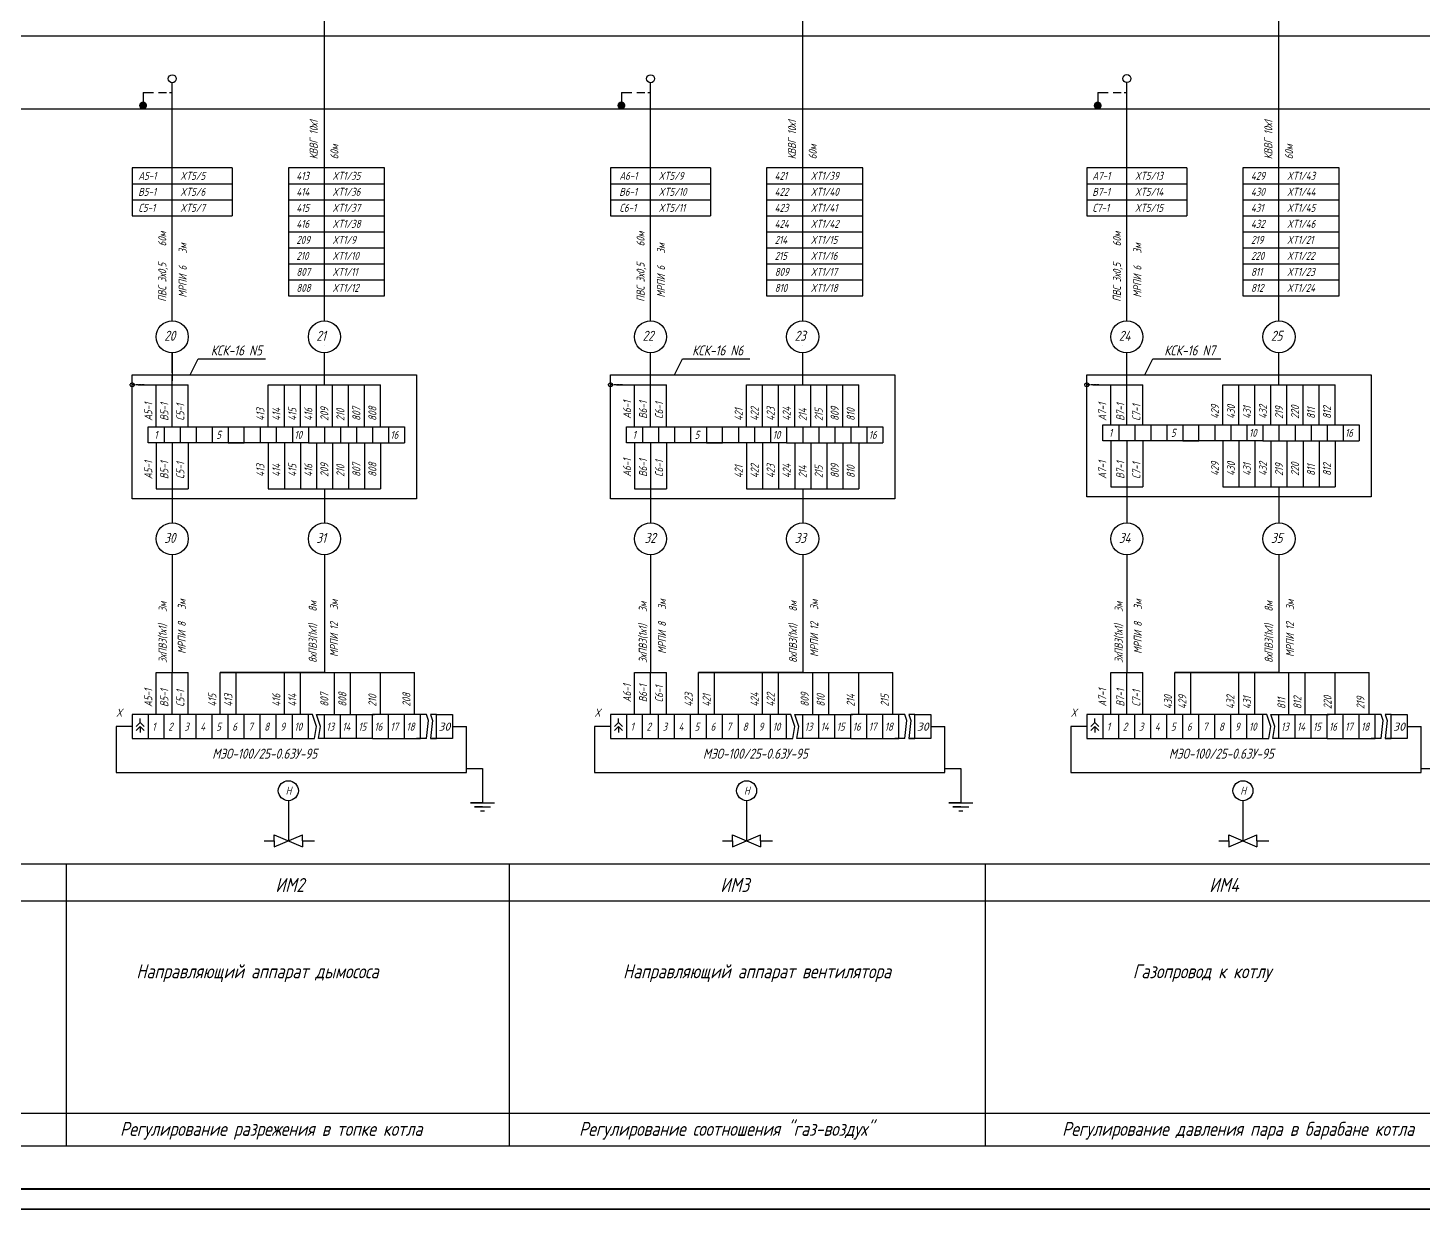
# Model space of a CAD drawing. Header units: millimetres. Extents: x 1944 to 2787, y -2 to 592.
# Drawn here: x 2119.9 to 2468.5, y -1.5 to 293.7 of the extents above; entities that cross this region are included whole.
import ezdxf
from ezdxf.enums import TextEntityAlignment as Align

# ---------------------------------------------------------------- set-up
doc = ezdxf.new("R2010")
doc.units = ezdxf.units.MM
doc.linetypes.add('HIDDEN', pattern=[0.375, 0.25, -0.125])
doc.layers.add('MAIN', color=7, linetype='Continuous', lineweight=50)
doc.layers.add('Основной', color=7, linetype='Continuous', lineweight=50)
doc.styles.get("Standard").update_dxf_attribs({"font": '', "oblique": 15})
doc.styles.get('Standard').set_extended_font_data('GOST type A')

msp = doc.modelspace()

# ---------------------------------------------------------------- hatches: boundary and pattern name
at = {"layer": 'MAIN', "linetype": 'Continuous', "lineweight": -3}
for points in [[(2147.72, 274.27, -1), (2149.72, 274.27, -1)], [(2267.22, 274.29, -1), (2269.22, 274.29, -1)], [(2386.22, 274.26, -1), (2388.22, 274.26, -1)]]:
    msp.add_hatch(color=7, dxfattribs=at).paths.add_polyline_path(points)

# ---------------------------------------------------------------- linework, layer by layer
at = {"color": 7, "linetype": 'Continuous'}
for p, q in [((2194.01, 220.48), (2194.01, 301.22)), ((2313.51, 220.48), (2313.51, 301.2)), ((2432.51, 220.48), (2432.51, 301.19)), ((2578.26, 291.58), (1984.53, 291.58)), ((2156.01, 220.48), (2156.01, 279.97)), ((2275.51, 220.48), (2275.51, 279.97)), ((2394.51, 220.48), (2394.51, 280)), ((2155.99, 275.69), (2155.99, 277.19)), ((2578.26, 273.33), (1984.53, 273.33)), ((2146.01, 258.7), (2146.01, 246.7)), ((2156.01, 258.7), (2146.01, 258.7)), ((2146.01, 258.7), (2146.01, 254.7)), ((2156.01, 259.2), (2156.01, 259.2)), ((2171.01, 258.7), (2156.01, 258.7)), ((2171.01, 258.7), (2171.01, 246.7)), ((2185.01, 258.7), (2185.01, 254.7)), ((2185.01, 258.7), (2185.01, 226.7)), ((2194.01, 258.7), (2185.01, 258.7)), ((2194.01, 259.2), (2194.01, 259.2)), ((2209.01, 258.7), (2194.01, 258.7)), ((2209.01, 226.7), (2209.01, 258.7)), ((2265.51, 258.7), (2265.51, 254.7)), ((2275.51, 258.7), (2265.51, 258.7)), ((2265.51, 258.7), (2265.51, 246.7)), ((2275.51, 259.2), (2275.51, 259.2)), ((2290.51, 258.7), (2275.51, 258.7)), ((2290.51, 258.7), (2290.51, 246.7)), ((2313.51, 258.7), (2304.51, 258.7)), ((2304.51, 258.7), (2304.51, 226.7)), ((2304.51, 258.7), (2304.51, 254.7)), ((2313.51, 259.2), (2313.51, 259.2)), ((2328.51, 258.7), (2313.51, 258.7)), ((2328.51, 226.7), (2328.51, 258.7)), ((2384.51, 258.7), (2384.51, 246.7)), ((2394.51, 258.7), (2384.51, 258.7)), ((2384.51, 258.7), (2384.51, 254.7)), ((2394.51, 259.2), (2394.51, 259.2)), ((2409.51, 258.7), (2394.51, 258.7)), ((2409.51, 258.7), (2409.51, 246.7)), ((2423.51, 258.7), (2423.51, 254.7)), ((2423.51, 258.7), (2423.51, 226.7)), ((2432.51, 258.7), (2423.51, 258.7)), ((2432.51, 259.2), (2432.51, 259.2)), ((2447.51, 258.7), (2432.51, 258.7)), ((2447.51, 226.7), (2447.51, 258.7)), ((2146.01, 254.7), (2171.01, 254.7)), ((2185.01, 254.7), (2209.01, 254.7)), ((2265.51, 254.7), (2290.51, 254.7)), ((2304.51, 254.7), (2328.51, 254.7)), ((2384.51, 254.7), (2409.51, 254.7)), ((2423.51, 254.7), (2447.51, 254.7)), ((2146.01, 250.7), (2171.01, 250.7)), ((2185.01, 250.7), (2209.01, 250.7)), ((2265.51, 250.7), (2290.51, 250.7)), ((2304.51, 250.7), (2328.51, 250.7)), ((2384.51, 250.7), (2409.51, 250.7)), ((2423.51, 250.7), (2447.51, 250.7)), ((2146.01, 246.7), (2171.01, 246.7)), ((2185.01, 246.7), (2209.01, 246.7)), ((2265.51, 246.7), (2290.51, 246.7)), ((2304.51, 246.7), (2328.51, 246.7)), ((2384.51, 246.7), (2409.51, 246.7)), ((2423.51, 246.7), (2447.51, 246.7)), ((2185.01, 242.7), (2209.01, 242.7)), ((2304.51, 242.7), (2328.51, 242.7)), ((2423.51, 242.7), (2447.51, 242.7)), ((2185.01, 238.7), (2209.01, 238.7)), ((2304.51, 238.7), (2328.51, 238.7)), ((2423.51, 238.7), (2447.51, 238.7)), ((2185.01, 234.7), (2209.01, 234.7)), ((2304.51, 234.7), (2328.51, 234.7)), ((2423.51, 234.7), (2447.51, 234.7)), ((2185.01, 230.7), (2209.01, 230.7)), ((2304.51, 230.7), (2328.51, 230.7)), ((2423.51, 230.7), (2447.51, 230.7)), ((2185.01, 226.7), (2209.01, 226.7)), ((2304.51, 226.7), (2328.51, 226.7)), ((2423.51, 226.7), (2447.51, 226.7)), ((2194.01, 214.33), (2194.01, 214.33)), ((2194.01, 214.33), (2194.01, 214.33)), ((2275.51, 214.33), (2275.51, 214.33)), ((2313.51, 214.33), (2313.51, 214.33)), ((2313.51, 214.33), (2313.51, 214.33)), ((2156.01, 211.98), (2156.01, 212.48)), ((2156.01, 207.48), (2156.01, 212.48)), ((2156.01, 212.48), (2156.01, 205.48)), ((2160.51, 206.98), (2162.51, 210.98)), ((2162.51, 210.98), (2179.33, 210.98)), ((2194.01, 205.48), (2194.01, 212.48)), ((2275.51, 207.48), (2275.51, 212.48)), ((2275.51, 204.48), (2275.51, 210.48)), ((2281.51, 206.98), (2283.51, 210.98)), ((2283.51, 210.98), (2300.33, 210.98)), ((2313.51, 207.48), (2313.51, 212.48)), ((2313.51, 204.48), (2313.51, 210.98)), ((2394.51, 205.98), (2394.51, 212.48)), ((2394.51, 204.48), (2394.51, 210.48)), ((2399.01, 206.98), (2401.01, 210.98)), ((2401.01, 210.98), (2418.02, 210.98)), ((2432.51, 209.48), (2432.51, 212.48)), ((2432.51, 204.48), (2432.51, 210.98)), ((2146.01, 175.98), (2146.01, 206.98)), ((2146.01, 206.98), (2217.01, 206.98)), ((2156.01, 204.48), (2156.01, 206.98)), ((2194.01, 204.48), (2194.01, 207.48)), ((2199.51, 206.98), (2217.01, 206.98)), ((2217.01, 206.98), (2217.01, 175.98)), ((2265.51, 175.98), (2265.51, 206.98)), ((2265.51, 206.98), (2336.51, 206.98)), ((2319.01, 206.98), (2336.51, 206.98)), ((2336.51, 206.98), (2336.51, 175.98)), ((2384.51, 206.98), (2455.51, 206.98)), ((2384.51, 176.48), (2384.51, 206.98)), ((2438.01, 206.98), (2455.51, 206.98)), ((2455.51, 206.98), (2455.51, 176.48)), ((2147.51, 204.48), (2154.01, 204.48)), ((2152.01, 193.98), (2152.01, 204.48)), ((2152.01, 204.48), (2160.01, 204.48)), ((2156.01, 193.98), (2156.01, 204.48)), ((2160.01, 193.98), (2160.01, 204.48)), ((2180.01, 193.98), (2180.01, 204.48)), ((2180.01, 204.48), (2208.01, 204.48)), ((2184.01, 193.98), (2184.01, 204.48)), ((2188.01, 193.98), (2188.01, 204.48)), ((2192.01, 193.98), (2192.01, 204.48)), ((2196.01, 193.98), (2196.01, 204.48)), ((2200.01, 193.98), (2200.01, 204.48)), ((2204.01, 193.98), (2204.01, 204.48)), ((2208.01, 193.98), (2208.01, 204.48)), ((2267.01, 204.48), (2273.51, 204.48)), ((2271.51, 193.98), (2271.51, 204.48)), ((2271.51, 204.48), (2279.51, 204.48)), ((2275.51, 193.98), (2275.51, 204.48)), ((2279.51, 193.98), (2279.51, 204.48)), ((2299.51, 193.98), (2299.51, 204.48)), ((2299.51, 204.48), (2327.51, 204.48)), ((2303.51, 193.98), (2303.51, 204.48)), ((2307.51, 193.98), (2307.51, 204.48)), ((2311.51, 193.98), (2311.51, 204.48)), ((2315.51, 193.98), (2315.51, 204.48)), ((2319.51, 193.98), (2319.51, 204.48)), ((2323.51, 193.98), (2323.51, 204.48)), ((2327.51, 193.98), (2327.51, 204.48)), ((2386.01, 204.48), (2392.51, 204.48)), ((2390.51, 204.48), (2398.51, 204.48)), ((2390.51, 194.48), (2390.51, 204.48)), ((2394.51, 194.48), (2394.51, 204.48)), ((2398.51, 194.48), (2398.51, 204.48)), ((2418.51, 204.48), (2446.51, 204.48)), ((2418.51, 194.48), (2418.51, 204.48)), ((2422.51, 194.48), (2422.51, 204.48)), ((2426.51, 194.48), (2426.51, 204.48)), ((2430.51, 194.48), (2430.51, 204.48)), ((2434.51, 194.48), (2434.51, 204.48)), ((2438.51, 194.48), (2438.51, 204.48)), ((2442.51, 194.48), (2442.51, 204.48)), ((2446.51, 194.48), (2446.51, 204.48)), ((2150.01, 189.98), (2150.01, 193.98)), ((2150.01, 193.98), (2190.01, 193.98)), ((2154.01, 193.98), (2154.01, 189.98)), ((2158.01, 193.98), (2158.01, 189.98)), ((2162.01, 193.98), (2162.01, 189.98)), ((2166.01, 193.98), (2166.01, 189.98)), ((2170.01, 193.98), (2170.01, 189.98)), ((2174.01, 189.98), (2174.01, 193.98)), ((2178.01, 193.98), (2178.01, 189.98)), ((2182.01, 193.98), (2182.01, 189.98)), ((2186.01, 193.98), (2186.01, 189.98)), ((2190.01, 193.98), (2214.01, 193.98)), ((2190.01, 193.98), (2190.01, 189.98)), ((2190.01, 193.98), (2190.01, 189.98)), ((2194.01, 193.98), (2194.01, 189.98)), ((2198.01, 193.98), (2198.01, 189.98)), ((2198.01, 193.98), (2198.01, 189.98)), ((2202.01, 193.98), (2202.01, 189.98)), ((2206.01, 193.98), (2206.01, 189.98)), ((2206.01, 193.98), (2206.01, 189.98)), ((2210.01, 193.98), (2210.01, 189.98)), ((2214.01, 193.98), (2214.01, 189.98)), ((2269.51, 189.98), (2269.51, 193.98)), ((2269.51, 193.98), (2309.51, 193.98)), ((2273.51, 193.98), (2273.51, 189.98)), ((2277.51, 193.98), (2277.51, 189.98)), ((2281.51, 193.98), (2281.51, 189.98)), ((2285.51, 193.98), (2285.51, 189.98)), ((2289.51, 193.98), (2289.51, 189.98)), ((2293.51, 189.98), (2293.51, 193.98)), ((2297.51, 193.98), (2297.51, 189.98)), ((2301.51, 193.98), (2301.51, 189.98)), ((2305.51, 193.98), (2305.51, 189.98)), ((2309.51, 193.98), (2333.51, 193.98)), ((2309.51, 193.98), (2309.51, 189.98)), ((2309.51, 193.98), (2309.51, 189.98)), ((2313.51, 193.98), (2313.51, 189.98)), ((2317.51, 193.98), (2317.51, 189.98)), ((2317.51, 193.98), (2317.51, 189.98)), ((2321.51, 193.98), (2321.51, 189.98)), ((2325.51, 193.98), (2325.51, 189.98)), ((2325.51, 193.98), (2325.51, 189.98)), ((2329.51, 193.98), (2329.51, 189.98)), ((2333.51, 193.98), (2333.51, 189.98)), ((2388.51, 194.48), (2428.51, 194.48)), ((2388.51, 190.48), (2388.51, 194.48)), ((2392.51, 194.48), (2392.51, 190.48)), ((2396.51, 194.48), (2396.51, 190.48)), ((2400.51, 194.48), (2400.51, 190.48)), ((2404.51, 194.48), (2404.51, 190.48)), ((2408.51, 194.48), (2408.51, 190.48)), ((2412.51, 190.48), (2412.51, 194.48)), ((2416.51, 194.48), (2416.51, 190.48)), ((2420.51, 194.48), (2420.51, 190.48)), ((2424.51, 194.48), (2424.51, 190.48)), ((2428.51, 194.48), (2428.51, 190.48)), ((2428.51, 194.48), (2428.51, 190.48)), ((2428.51, 194.48), (2452.51, 194.48)), ((2432.51, 194.48), (2432.51, 190.48)), ((2436.51, 194.48), (2436.51, 190.48)), ((2436.51, 194.48), (2436.51, 190.48)), ((2440.51, 194.48), (2440.51, 190.48)), ((2444.51, 194.48), (2444.51, 190.48)), ((2444.51, 194.48), (2444.51, 190.48)), ((2448.51, 194.48), (2448.51, 190.48)), ((2452.51, 194.48), (2452.51, 190.48)), ((2190.01, 189.98), (2150.01, 189.98)), ((2152.01, 189.98), (2152.01, 178.48)), ((2156.01, 189.98), (2156.01, 178.48)), ((2160.01, 189.98), (2160.01, 178.48)), ((2170.01, 189.98), (2174.01, 189.98)), ((2174.01, 189.98), (2174.01, 189.98)), ((2180.01, 189.98), (2180.01, 178.48)), ((2184.01, 189.98), (2184.01, 178.48)), ((2188.01, 189.98), (2188.01, 178.48)), ((2190.01, 189.98), (2214.01, 189.98)), ((2192.01, 189.98), (2192.01, 178.48)), ((2196.01, 189.98), (2196.01, 178.48)), ((2200.01, 189.98), (2200.01, 178.48)), ((2204.01, 189.98), (2204.01, 178.48)), ((2208.01, 189.98), (2208.01, 178.48)), ((2309.51, 189.98), (2269.51, 189.98)), ((2271.51, 189.98), (2271.51, 178.48)), ((2275.51, 189.98), (2275.51, 178.48)), ((2279.51, 189.98), (2279.51, 178.48)), ((2289.51, 189.98), (2293.51, 189.98)), ((2293.51, 189.98), (2293.51, 189.98)), ((2299.51, 189.98), (2299.51, 178.48)), ((2303.51, 189.98), (2303.51, 178.48)), ((2307.51, 189.98), (2307.51, 178.48)), ((2309.51, 189.98), (2333.51, 189.98)), ((2311.51, 189.98), (2311.51, 178.48)), ((2315.51, 189.98), (2315.51, 178.48)), ((2319.51, 189.98), (2319.51, 178.48)), ((2323.51, 189.98), (2323.51, 178.48)), ((2327.51, 189.98), (2327.51, 178.48)), ((2428.51, 190.48), (2388.51, 190.48)), ((2390.51, 190.48), (2390.51, 178.98)), ((2394.51, 190.48), (2394.51, 178.98)), ((2398.51, 190.48), (2398.51, 178.98)), ((2408.51, 190.48), (2412.51, 190.48)), ((2412.51, 190.48), (2412.51, 190.48)), ((2418.51, 190.48), (2418.51, 178.98)), ((2422.51, 190.48), (2422.51, 178.98)), ((2426.51, 190.48), (2426.51, 178.98)), ((2428.51, 190.48), (2452.51, 190.48)), ((2430.51, 190.48), (2430.51, 178.98)), ((2434.51, 190.48), (2434.51, 178.98)), ((2438.51, 190.48), (2438.51, 178.98)), ((2442.51, 190.48), (2442.51, 178.98)), ((2446.51, 190.48), (2446.51, 178.98)), ((2152.01, 178.48), (2160.01, 178.48)), ((2156.01, 178.48), (2156.01, 169.98)), ((2180.01, 178.48), (2208.01, 178.48)), ((2194.01, 178.48), (2194.01, 169.98)), ((2271.51, 178.48), (2279.51, 178.48)), ((2275.51, 178.48), (2275.51, 169.98)), ((2299.51, 178.48), (2327.51, 178.48)), ((2313.51, 178.48), (2313.51, 169.98)), ((2390.51, 178.98), (2398.51, 178.98)), ((2394.51, 178.98), (2394.51, 169.98)), ((2418.51, 178.98), (2446.51, 178.98)), ((2432.51, 178.98), (2432.51, 169.98)), ((2217.01, 175.98), (2146.01, 175.98)), ((2336.51, 175.98), (2265.51, 175.98)), ((2455.51, 176.48), (2384.51, 176.48)), ((2156.01, 161.98), (2156.01, 132.56)), ((2194.01, 161.98), (2194.01, 132.56)), ((2275.51, 161.98), (2275.51, 132.56)), ((2313.51, 161.98), (2313.51, 132.56)), ((2394.51, 161.98), (2394.51, 132.56)), ((2432.51, 161.98), (2432.51, 132.56)), ((2152.01, 122.06), (2152.01, 132.56)), ((2152.01, 132.56), (2160.01, 132.56)), ((2156.01, 122.06), (2156.01, 132.56)), ((2160.01, 122.06), (2160.01, 132.56)), ((2168.01, 122.06), (2168.01, 132.56)), ((2194.01, 132.56), (2168.01, 132.56)), ((2168.01, 132.56), (2216.51, 132.56)), ((2172.01, 122.06), (2172.01, 132.56)), ((2184.01, 122.06), (2184.01, 132.56)), ((2188.01, 122.06), (2188.01, 132.56)), ((2196.51, 122.06), (2196.51, 132.56)), ((2200.51, 122.06), (2200.51, 132.56)), ((2208.01, 122.06), (2208.01, 132.56)), ((2216.51, 122.06), (2216.51, 132.56)), ((2271.51, 122.06), (2271.51, 132.56)), ((2271.51, 132.56), (2279.51, 132.56)), ((2275.51, 122.06), (2275.51, 132.56)), ((2279.51, 122.06), (2279.51, 132.56)), ((2287.51, 122.06), (2287.51, 132.56)), ((2313.51, 132.56), (2287.51, 132.56)), ((2287.51, 132.56), (2336.01, 132.56)), ((2291.51, 122.06), (2291.51, 132.56)), ((2303.51, 122.06), (2303.51, 132.56)), ((2307.51, 122.06), (2307.51, 132.56)), ((2316.01, 122.06), (2316.01, 132.56)), ((2320.01, 122.06), (2320.01, 132.56)), ((2327.51, 122.06), (2327.51, 132.56)), ((2336.01, 122.06), (2336.01, 132.56)), ((2390.51, 132.56), (2398.51, 132.56)), ((2390.51, 122.06), (2390.51, 132.56)), ((2394.51, 122.06), (2394.51, 132.56)), ((2398.51, 122.06), (2398.51, 132.56)), ((2406.51, 132.56), (2455.01, 132.56)), ((2432.51, 132.56), (2406.51, 132.56)), ((2406.51, 122.06), (2406.51, 132.56)), ((2410.51, 122.06), (2410.51, 132.56)), ((2422.51, 122.06), (2422.51, 132.56)), ((2426.51, 122.06), (2426.51, 132.56)), ((2435.01, 122.06), (2435.01, 132.56)), ((2439.01, 122.06), (2439.01, 132.56)), ((2446.51, 122.06), (2446.51, 132.56)), ((2455.01, 122.06), (2455.01, 132.56)), ((2146.01, 122.06), (2146.01, 116.06)), ((2150.01, 122.06), (2146.01, 122.06)), ((2191.01, 122.06), (2150.01, 122.06)), ((2150.01, 122.06), (2150.01, 116.06)), ((2191.01, 122.06), (2150.01, 122.06)), ((2150.01, 122.06), (2150.01, 116.06)), ((2154.01, 116.06), (2154.01, 122.06)), ((2154.01, 116.06), (2154.01, 122.06)), ((2158.01, 116.06), (2158.01, 122.06)), ((2158.01, 116.06), (2158.01, 122.06)), ((2162.01, 116.06), (2162.01, 122.06)), ((2162.01, 116.06), (2162.01, 122.06)), ((2166.01, 116.06), (2166.01, 122.06)), ((2166.01, 116.06), (2166.01, 122.06)), ((2170.01, 116.06), (2170.01, 122.06)), ((2170.01, 116.06), (2170.01, 122.06)), ((2174.01, 116.06), (2174.01, 122.06)), ((2174.01, 116.06), (2174.01, 122.06)), ((2178.01, 116.06), (2178.01, 122.06)), ((2178.01, 116.06), (2178.01, 122.06)), ((2182.01, 116.06), (2182.01, 122.06)), ((2182.01, 116.06), (2182.01, 122.06)), ((2186.01, 116.06), (2186.01, 122.06)), ((2186.01, 116.06), (2186.01, 122.06)), ((2190.01, 116.06), (2190.01, 122.06)), ((2190.01, 116.06), (2190.01, 122.06)), ((2192.01, 119.06), (2191.01, 122.06)), ((2192.01, 119.06), (2191.01, 122.06)), ((2192.01, 122.06), (2206.51, 122.06)), ((2193.01, 119.06), (2192.01, 122.06)), ((2192.01, 122.06), (2206.51, 122.06)), ((2193.01, 119.06), (2192.01, 122.06)), ((2194.01, 116.06), (2194.01, 122.06)), ((2194.01, 116.06), (2194.01, 122.06)), ((2198.01, 116.06), (2198.01, 122.06)), ((2198.01, 116.06), (2198.01, 122.06)), ((2202.01, 116.06), (2202.01, 122.06)), ((2202.01, 116.06), (2202.01, 122.06)), ((2206.01, 116.06), (2206.01, 122.06)), ((2212.51, 122.06), (2206.01, 122.06)), ((2206.01, 116.06), (2206.01, 122.06)), ((2212.51, 122.06), (2206.01, 122.06)), ((2210.01, 116.06), (2210.01, 122.06)), ((2210.01, 116.06), (2210.01, 122.06)), ((2218.01, 122.06), (2211.51, 122.06)), ((2218.01, 122.06), (2211.51, 122.06)), ((2214.01, 116.06), (2214.01, 122.06)), ((2214.01, 116.06), (2214.01, 122.06)), ((2219.51, 122.06), (2218.01, 122.06)), ((2218.01, 116.06), (2218.01, 122.06)), ((2219.51, 122.06), (2218.01, 122.06)), ((2218.01, 116.06), (2218.01, 122.06)), ((2220.01, 120.56), (2219.51, 122.06)), ((2220.01, 120.56), (2219.51, 122.06)), ((2222.01, 122.06), (2220.51, 122.06)), ((2220.51, 122.06), (2221.01, 120.56)), ((2222.01, 122.06), (2226.01, 122.06)), ((2222.01, 116.06), (2222.01, 122.06)), ((2226.01, 122.06), (2226.01, 116.06)), ((2269.51, 122.06), (2265.51, 122.06)), ((2265.51, 122.06), (2265.51, 116.06)), ((2310.51, 122.06), (2269.51, 122.06)), ((2269.51, 122.06), (2269.51, 116.06)), ((2269.51, 122.06), (2269.51, 116.06)), ((2310.51, 122.06), (2269.51, 122.06)), ((2269.51, 122.06), (2269.51, 116.06)), ((2310.51, 122.06), (2269.51, 122.06)), ((2273.51, 116.06), (2273.51, 122.06)), ((2273.51, 116.06), (2273.51, 122.06)), ((2273.51, 116.06), (2273.51, 122.06)), ((2277.51, 116.06), (2277.51, 122.06)), ((2277.51, 116.06), (2277.51, 122.06)), ((2277.51, 116.06), (2277.51, 122.06)), ((2281.51, 116.06), (2281.51, 122.06)), ((2281.51, 116.06), (2281.51, 122.06)), ((2281.51, 116.06), (2281.51, 122.06)), ((2285.51, 116.06), (2285.51, 122.06)), ((2285.51, 116.06), (2285.51, 122.06)), ((2285.51, 116.06), (2285.51, 122.06)), ((2289.51, 116.06), (2289.51, 122.06)), ((2289.51, 116.06), (2289.51, 122.06)), ((2289.51, 116.06), (2289.51, 122.06)), ((2293.51, 116.06), (2293.51, 122.06)), ((2293.51, 116.06), (2293.51, 122.06)), ((2293.51, 116.06), (2293.51, 122.06)), ((2297.51, 116.06), (2297.51, 122.06)), ((2297.51, 116.06), (2297.51, 122.06)), ((2297.51, 116.06), (2297.51, 122.06)), ((2301.51, 116.06), (2301.51, 122.06)), ((2301.51, 116.06), (2301.51, 122.06)), ((2301.51, 116.06), (2301.51, 122.06)), ((2305.51, 116.06), (2305.51, 122.06)), ((2305.51, 116.06), (2305.51, 122.06)), ((2305.51, 116.06), (2305.51, 122.06)), ((2309.51, 116.06), (2309.51, 122.06)), ((2309.51, 116.06), (2309.51, 122.06)), ((2309.51, 116.06), (2309.51, 122.06)), ((2311.51, 119.06), (2310.51, 122.06)), ((2311.51, 119.06), (2310.51, 122.06)), ((2311.51, 119.06), (2310.51, 122.06)), ((2311.51, 122.06), (2326.01, 122.06)), ((2312.51, 119.06), (2311.51, 122.06)), ((2312.51, 119.06), (2311.51, 122.06)), ((2311.51, 122.06), (2326.01, 122.06)), ((2312.51, 119.06), (2311.51, 122.06)), ((2311.51, 122.06), (2326.01, 122.06)), ((2313.51, 116.06), (2313.51, 122.06)), ((2313.51, 116.06), (2313.51, 122.06)), ((2313.51, 116.06), (2313.51, 122.06)), ((2317.51, 116.06), (2317.51, 122.06)), ((2317.51, 116.06), (2317.51, 122.06)), ((2317.51, 116.06), (2317.51, 122.06)), ((2321.51, 116.06), (2321.51, 122.06)), ((2321.51, 116.06), (2321.51, 122.06)), ((2321.51, 116.06), (2321.51, 122.06)), ((2325.51, 116.06), (2325.51, 122.06)), ((2332.01, 122.06), (2325.51, 122.06)), ((2332.01, 122.06), (2325.51, 122.06)), ((2325.51, 116.06), (2325.51, 122.06)), ((2332.01, 122.06), (2325.51, 122.06)), ((2325.51, 116.06), (2325.51, 122.06)), ((2329.51, 116.06), (2329.51, 122.06)), ((2329.51, 116.06), (2329.51, 122.06)), ((2329.51, 116.06), (2329.51, 122.06)), ((2337.51, 122.06), (2331.01, 122.06)), ((2337.51, 122.06), (2331.01, 122.06)), ((2337.51, 122.06), (2331.01, 122.06)), ((2333.51, 116.06), (2333.51, 122.06)), ((2333.51, 116.06), (2333.51, 122.06)), ((2333.51, 116.06), (2333.51, 122.06)), ((2339.01, 122.06), (2337.51, 122.06)), ((2337.51, 116.06), (2337.51, 122.06)), ((2337.51, 116.06), (2337.51, 122.06)), ((2339.01, 122.06), (2337.51, 122.06)), ((2337.51, 116.06), (2337.51, 122.06)), ((2339.01, 122.06), (2337.51, 122.06)), ((2339.51, 120.56), (2339.01, 122.06)), ((2339.51, 120.56), (2339.01, 122.06)), ((2339.51, 120.56), (2339.01, 122.06)), ((2340.01, 122.06), (2340.51, 120.56)), ((2341.51, 122.06), (2340.01, 122.06)), ((2341.51, 116.06), (2341.51, 122.06)), ((2341.51, 122.06), (2345.51, 122.06)), ((2345.51, 122.06), (2345.51, 116.06)), ((2384.51, 122.06), (2384.51, 116.06)), ((2388.51, 122.06), (2384.51, 122.06)), ((2388.51, 122.06), (2388.51, 116.06)), ((2429.51, 122.06), (2388.51, 122.06)), ((2429.51, 122.06), (2388.51, 122.06)), ((2388.51, 122.06), (2388.51, 116.06)), ((2429.51, 122.06), (2388.51, 122.06)), ((2388.51, 122.06), (2388.51, 116.06)), ((2388.51, 122.06), (2388.51, 116.06)), ((2429.51, 122.06), (2388.51, 122.06)), ((2392.51, 116.06), (2392.51, 122.06)), ((2392.51, 116.06), (2392.51, 122.06)), ((2392.51, 116.06), (2392.51, 122.06)), ((2392.51, 116.06), (2392.51, 122.06)), ((2396.51, 116.06), (2396.51, 122.06)), ((2396.51, 116.06), (2396.51, 122.06)), ((2396.51, 116.06), (2396.51, 122.06)), ((2396.51, 116.06), (2396.51, 122.06)), ((2400.51, 116.06), (2400.51, 122.06)), ((2400.51, 116.06), (2400.51, 122.06)), ((2400.51, 116.06), (2400.51, 122.06)), ((2400.51, 116.06), (2400.51, 122.06)), ((2404.51, 116.06), (2404.51, 122.06)), ((2404.51, 116.06), (2404.51, 122.06)), ((2404.51, 116.06), (2404.51, 122.06)), ((2404.51, 116.06), (2404.51, 122.06)), ((2408.51, 116.06), (2408.51, 122.06)), ((2408.51, 116.06), (2408.51, 122.06)), ((2408.51, 116.06), (2408.51, 122.06)), ((2408.51, 116.06), (2408.51, 122.06)), ((2412.51, 116.06), (2412.51, 122.06)), ((2412.51, 116.06), (2412.51, 122.06)), ((2412.51, 116.06), (2412.51, 122.06)), ((2412.51, 116.06), (2412.51, 122.06)), ((2416.51, 116.06), (2416.51, 122.06)), ((2416.51, 116.06), (2416.51, 122.06)), ((2416.51, 116.06), (2416.51, 122.06)), ((2416.51, 116.06), (2416.51, 122.06)), ((2420.51, 116.06), (2420.51, 122.06)), ((2420.51, 116.06), (2420.51, 122.06)), ((2420.51, 116.06), (2420.51, 122.06)), ((2420.51, 116.06), (2420.51, 122.06)), ((2424.51, 116.06), (2424.51, 122.06)), ((2424.51, 116.06), (2424.51, 122.06)), ((2424.51, 116.06), (2424.51, 122.06)), ((2424.51, 116.06), (2424.51, 122.06)), ((2428.51, 116.06), (2428.51, 122.06)), ((2428.51, 116.06), (2428.51, 122.06)), ((2428.51, 116.06), (2428.51, 122.06)), ((2428.51, 116.06), (2428.51, 122.06)), ((2430.51, 119.06), (2429.51, 122.06)), ((2430.51, 119.06), (2429.51, 122.06)), ((2430.51, 119.06), (2429.51, 122.06)), ((2430.51, 119.06), (2429.51, 122.06)), ((2431.51, 119.06), (2430.51, 122.06)), ((2430.51, 122.06), (2445.01, 122.06)), ((2430.51, 122.06), (2445.01, 122.06)), ((2431.51, 119.06), (2430.51, 122.06)), ((2430.51, 122.06), (2445.01, 122.06)), ((2431.51, 119.06), (2430.51, 122.06)), ((2431.51, 119.06), (2430.51, 122.06)), ((2430.51, 122.06), (2445.01, 122.06)), ((2432.51, 116.06), (2432.51, 122.06)), ((2432.51, 116.06), (2432.51, 122.06)), ((2432.51, 116.06), (2432.51, 122.06)), ((2432.51, 116.06), (2432.51, 122.06)), ((2436.51, 116.06), (2436.51, 122.06)), ((2436.51, 116.06), (2436.51, 122.06)), ((2436.51, 116.06), (2436.51, 122.06)), ((2436.51, 116.06), (2436.51, 122.06)), ((2440.51, 116.06), (2440.51, 122.06)), ((2440.51, 116.06), (2440.51, 122.06)), ((2440.51, 116.06), (2440.51, 122.06)), ((2440.51, 116.06), (2440.51, 122.06)), ((2451.01, 122.06), (2444.51, 122.06)), ((2444.51, 116.06), (2444.51, 122.06)), ((2444.51, 116.06), (2444.51, 122.06)), ((2451.01, 122.06), (2444.51, 122.06)), ((2444.51, 116.06), (2444.51, 122.06)), ((2451.01, 122.06), (2444.51, 122.06)), ((2451.01, 122.06), (2444.51, 122.06)), ((2444.51, 116.06), (2444.51, 122.06)), ((2448.51, 116.06), (2448.51, 122.06)), ((2448.51, 116.06), (2448.51, 122.06)), ((2448.51, 116.06), (2448.51, 122.06)), ((2448.51, 116.06), (2448.51, 122.06)), ((2456.51, 122.06), (2450.01, 122.06)), ((2456.51, 122.06), (2450.01, 122.06)), ((2456.51, 122.06), (2450.01, 122.06)), ((2456.51, 122.06), (2450.01, 122.06)), ((2452.51, 116.06), (2452.51, 122.06)), ((2452.51, 116.06), (2452.51, 122.06)), ((2452.51, 116.06), (2452.51, 122.06)), ((2452.51, 116.06), (2452.51, 122.06)), ((2456.51, 116.06), (2456.51, 122.06)), ((2458.01, 122.06), (2456.51, 122.06)), ((2458.01, 122.06), (2456.51, 122.06)), ((2456.51, 116.06), (2456.51, 122.06)), ((2458.01, 122.06), (2456.51, 122.06)), ((2456.51, 116.06), (2456.51, 122.06)), ((2456.51, 116.06), (2456.51, 122.06)), ((2458.01, 122.06), (2456.51, 122.06)), ((2458.51, 120.56), (2458.01, 122.06)), ((2458.51, 120.56), (2458.01, 122.06)), ((2458.51, 120.56), (2458.01, 122.06)), ((2458.51, 120.56), (2458.01, 122.06)), ((2460.51, 122.06), (2459.01, 122.06)), ((2459.01, 122.06), (2459.51, 120.56)), ((2460.51, 122.06), (2464.51, 122.06)), ((2460.51, 116.06), (2460.51, 122.06)), ((2464.51, 122.06), (2464.51, 116.06)), ((2146.01, 119.06), (2142.01, 119.06)), ((2142.01, 119.06), (2142.01, 107.56)), ((2147.01, 119.06), (2148.01, 120.06)), ((2147.01, 118.06), (2148.01, 119.06)), ((2148.01, 120.06), (2148.01, 121.06)), ((2148.01, 120.06), (2149.01, 119.06)), ((2148.01, 119.06), (2148.01, 117.56)), ((2148.01, 119.06), (2149.01, 118.06)), ((2191.51, 116.06), (2192.01, 119.06)), ((2191.51, 116.06), (2192.01, 119.06)), ((2192.51, 116.06), (2193.01, 119.06)), ((2192.51, 116.06), (2193.01, 119.06)), ((2219.51, 116.06), (2220.01, 120.56)), ((2219.51, 116.06), (2220.01, 120.56)), ((2221.01, 120.56), (2220.51, 116.06)), ((2226.01, 119.06), (2229.51, 119.06)), ((2229.51, 107.56), (2229.51, 119.06)), ((2261.51, 119.06), (2261.51, 107.56)), ((2265.51, 119.06), (2261.51, 119.06)), ((2266.51, 119.06), (2267.51, 120.06)), ((2266.51, 118.06), (2267.51, 119.06)), ((2267.51, 120.06), (2267.51, 121.06)), ((2267.51, 120.06), (2268.51, 119.06)), ((2267.51, 119.06), (2268.51, 118.06)), ((2267.51, 119.06), (2267.51, 117.56)), ((2311.01, 116.06), (2311.51, 119.06)), ((2311.01, 116.06), (2311.51, 119.06)), ((2311.01, 116.06), (2311.51, 119.06)), ((2312.01, 116.06), (2312.51, 119.06)), ((2312.01, 116.06), (2312.51, 119.06)), ((2312.01, 116.06), (2312.51, 119.06)), ((2339.01, 116.06), (2339.51, 120.56)), ((2339.01, 116.06), (2339.51, 120.56)), ((2339.01, 116.06), (2339.51, 120.56)), ((2340.51, 120.56), (2340.01, 116.06)), ((2345.51, 119.06), (2349.01, 119.06)), ((2349.01, 107.56), (2349.01, 119.06)), ((2380.51, 119.06), (2380.51, 107.56)), ((2384.51, 119.06), (2380.51, 119.06)), ((2385.51, 119.06), (2386.51, 120.06)), ((2385.51, 118.06), (2386.51, 119.06)), ((2386.51, 120.06), (2386.51, 121.06)), ((2386.51, 120.06), (2387.51, 119.06)), ((2386.51, 119.06), (2386.51, 117.56)), ((2386.51, 119.06), (2387.51, 118.06)), ((2430.01, 116.06), (2430.51, 119.06)), ((2430.01, 116.06), (2430.51, 119.06)), ((2430.01, 116.06), (2430.51, 119.06)), ((2430.01, 116.06), (2430.51, 119.06)), ((2431.01, 116.06), (2431.51, 119.06)), ((2431.01, 116.06), (2431.51, 119.06)), ((2431.01, 116.06), (2431.51, 119.06)), ((2431.01, 116.06), (2431.51, 119.06)), ((2458.01, 116.06), (2458.51, 120.56)), ((2458.01, 116.06), (2458.51, 120.56)), ((2458.01, 116.06), (2458.51, 120.56)), ((2458.01, 116.06), (2458.51, 120.56)), ((2459.51, 120.56), (2459.01, 116.06)), ((2464.51, 119.06), (2468.01, 119.06)), ((2468.01, 107.56), (2468.01, 119.06)), ((2146.01, 116.06), (2150.01, 116.06)), ((2150.01, 116.06), (2154.01, 116.06)), ((2150.01, 116.06), (2191.51, 116.06)), ((2150.01, 116.06), (2154.01, 116.06)), ((2150.01, 116.06), (2191.51, 116.06)), ((2193.01, 116.06), (2192.51, 116.06)), ((2193.01, 116.06), (2192.51, 116.06)), ((2206.01, 116.06), (2193.01, 116.06)), ((2206.01, 116.06), (2193.01, 116.06)), ((2206.01, 116.06), (2212.51, 116.06)), ((2206.01, 116.06), (2212.51, 116.06)), ((2210.01, 116.06), (2214.01, 116.06)), ((2210.01, 116.06), (2210.01, 116.06)), ((2210.01, 116.06), (2214.01, 116.06)), ((2210.01, 116.06), (2210.01, 116.06)), ((2214.01, 116.06), (2218.01, 116.06)), ((2214.01, 116.06), (2218.01, 116.06)), ((2219.51, 116.06), (2217.01, 116.06)), ((2219.51, 116.06), (2217.01, 116.06)), ((2226.01, 116.06), (2220.51, 116.06)), ((2220.51, 116.06), (2222.01, 116.06)), ((2265.51, 116.06), (2269.51, 116.06)), ((2269.51, 116.06), (2273.51, 116.06)), ((2269.51, 116.06), (2311.01, 116.06)), ((2269.51, 116.06), (2311.01, 116.06)), ((2269.51, 116.06), (2273.51, 116.06)), ((2269.51, 116.06), (2311.01, 116.06)), ((2269.51, 116.06), (2273.51, 116.06)), ((2312.51, 116.06), (2312.01, 116.06)), ((2312.51, 116.06), (2312.01, 116.06)), ((2312.51, 116.06), (2312.01, 116.06)), ((2325.51, 116.06), (2312.51, 116.06)), ((2325.51, 116.06), (2312.51, 116.06)), ((2325.51, 116.06), (2312.51, 116.06)), ((2325.51, 116.06), (2332.01, 116.06)), ((2325.51, 116.06), (2332.01, 116.06)), ((2325.51, 116.06), (2332.01, 116.06)), ((2329.51, 116.06), (2333.51, 116.06)), ((2329.51, 116.06), (2329.51, 116.06)), ((2329.51, 116.06), (2329.51, 116.06)), ((2329.51, 116.06), (2333.51, 116.06)), ((2329.51, 116.06), (2329.51, 116.06)), ((2329.51, 116.06), (2333.51, 116.06)), ((2333.51, 116.06), (2337.51, 116.06)), ((2333.51, 116.06), (2337.51, 116.06)), ((2333.51, 116.06), (2337.51, 116.06)), ((2339.01, 116.06), (2336.51, 116.06)), ((2339.01, 116.06), (2336.51, 116.06)), ((2339.01, 116.06), (2336.51, 116.06)), ((2340.01, 116.06), (2341.51, 116.06)), ((2345.51, 116.06), (2340.01, 116.06)), ((2384.51, 116.06), (2388.51, 116.06)), ((2388.51, 116.06), (2430.01, 116.06)), ((2388.51, 116.06), (2392.51, 116.06)), ((2388.51, 116.06), (2392.51, 116.06)), ((2388.51, 116.06), (2430.01, 116.06)), ((2388.51, 116.06), (2392.51, 116.06)), ((2388.51, 116.06), (2430.01, 116.06)), ((2388.51, 116.06), (2430.01, 116.06)), ((2388.51, 116.06), (2392.51, 116.06)), ((2431.51, 116.06), (2431.01, 116.06)), ((2431.51, 116.06), (2431.01, 116.06)), ((2431.51, 116.06), (2431.01, 116.06)), ((2431.51, 116.06), (2431.01, 116.06)), ((2444.51, 116.06), (2431.51, 116.06)), ((2444.51, 116.06), (2431.51, 116.06)), ((2444.51, 116.06), (2431.51, 116.06)), ((2444.51, 116.06), (2431.51, 116.06)), ((2444.51, 116.06), (2451.01, 116.06)), ((2444.51, 116.06), (2451.01, 116.06)), ((2444.51, 116.06), (2451.01, 116.06)), ((2444.51, 116.06), (2451.01, 116.06)), ((2448.51, 116.06), (2448.51, 116.06)), ((2448.51, 116.06), (2452.51, 116.06)), ((2448.51, 116.06), (2452.51, 116.06)), ((2448.51, 116.06), (2448.51, 116.06)), ((2448.51, 116.06), (2452.51, 116.06)), ((2448.51, 116.06), (2448.51, 116.06)), ((2448.51, 116.06), (2448.51, 116.06)), ((2448.51, 116.06), (2452.51, 116.06)), ((2452.51, 116.06), (2456.51, 116.06)), ((2452.51, 116.06), (2456.51, 116.06)), ((2452.51, 116.06), (2456.51, 116.06)), ((2452.51, 116.06), (2456.51, 116.06)), ((2458.01, 116.06), (2455.51, 116.06)), ((2458.01, 116.06), (2455.51, 116.06)), ((2458.01, 116.06), (2455.51, 116.06)), ((2458.01, 116.06), (2455.51, 116.06)), ((2464.51, 116.06), (2459.01, 116.06)), ((2459.01, 116.06), (2460.51, 116.06)), ((2229.51, 108.56), (2233.51, 108.56)), ((2233.51, 108.56), (2233.51, 107.06)), ((2349.01, 108.56), (2353.01, 108.56)), ((2353.01, 108.56), (2353.01, 107.06)), ((2468.01, 108.56), (2472.01, 108.56)), ((2142.01, 107.56), (2229.51, 107.56)), ((2233.51, 107.56), (2233.51, 100.06)), ((2261.51, 107.56), (2349.01, 107.56)), ((2353.01, 107.56), (2353.01, 100.06)), ((2380.51, 107.56), (2468.01, 107.56)), ((2185.01, 100.56), (2185.01, 90.56)), ((2230.51, 100.06), (2236.51, 100.06)), ((2233.51, 100.06), (2230.51, 100.06)), ((2231.51, 100.06), (2235.51, 100.06)), ((2233.51, 100.06), (2231.51, 100.06)), ((2231.51, 99.06), (2235.51, 99.06)), ((2233.51, 99.06), (2231.51, 99.06)), ((2232.01, 100.06), (2235.01, 100.06)), ((2232.51, 99.06), (2234.51, 99.06)), ((2233.01, 98.06), (2234.01, 98.06)), ((2299.51, 100.56), (2299.51, 90.56)), ((2350.01, 100.06), (2356.01, 100.06)), ((2353.01, 100.06), (2350.01, 100.06)), ((2351.01, 100.06), (2355.01, 100.06)), ((2353.01, 100.06), (2351.01, 100.06)), ((2351.01, 99.06), (2355.01, 99.06)), ((2353.01, 99.06), (2351.01, 99.06)), ((2351.51, 100.06), (2354.51, 100.06)), ((2352.01, 99.06), (2354.01, 99.06)), ((2352.51, 98.06), (2353.51, 98.06)), ((2423.51, 100.56), (2423.51, 90.56)), ((2181.51, 89.06), (2188.51, 92.06)), ((2181.51, 92.06), (2188.51, 89.06)), ((2181.51, 90.56), (2181.51, 92.06)), ((2188.51, 90.56), (2188.51, 92.06)), ((2296.01, 89.06), (2303.01, 92.06)), ((2296.01, 92.06), (2303.01, 89.06)), ((2296.01, 90.56), (2296.01, 92.06)), ((2303.01, 90.56), (2303.01, 92.06)), ((2420.01, 90.56), (2420.01, 92.06)), ((2420.01, 92.06), (2427.01, 89.06)), ((2420.01, 89.06), (2427.01, 92.06)), ((2427.01, 90.56), (2427.01, 92.06)), ((2181.51, 90.45), (2179.01, 90.45)), ((2181.51, 90.56), (2181.51, 89.06)), ((2188.51, 90.56), (2188.51, 89.06)), ((2191.51, 90.45), (2188.51, 90.45)), ((2296.01, 90.45), (2293.51, 90.45)), ((2296.01, 90.56), (2296.01, 89.06)), ((2303.01, 90.56), (2303.01, 89.06)), ((2306.01, 90.45), (2303.01, 90.45)), ((2420.01, 90.45), (2417.51, 90.45)), ((2420.01, 90.56), (2420.01, 89.06)), ((2427.01, 90.56), (2427.01, 89.06)), ((2430.01, 90.45), (2427.01, 90.45)), ((1973.28, 84.75), (2507.21, 84.75)), ((2015.77, 84.75), (2566.69, 84.75)), ((2078.78, 84.75), (2507.21, 84.75)), ((2121.27, 84.75), (2566.69, 84.75)), ((2129.53, 84.75), (2129.53, 14.25)), ((2240.14, 84.75), (2240.14, 75.25)), ((2359.13, 84.75), (2359.13, 75.25)), ((1973.28, 75.5), (2477.26, 75.5)), ((2015.28, 75.5), (2477.26, 75.5)), ((2240.14, 75.5), (2240.14, 14.25)), ((2359.13, 75.5), (2359.13, 14.25)), ((2089.28, 22.5), (2477.26, 22.5)), ((2507.21, 14.25), (1974.03, 14.25)), ((2566.69, 14.25), (2016.52, 14.25)), ((2786.79, -1.5), (1943.68, -1.5))]:
    msp.add_line(p, q, dxfattribs=at)
at = {"color": 7, "linetype": 'HIDDEN'}
for p, q in [((2149.01, 204.48), (2146.01, 204.48)), ((2268.51, 204.48), (2265.51, 204.48)), ((2387.51, 204.48), (2384.51, 204.48))]:
    msp.add_line(p, q, dxfattribs=at)
at = {"color": 7}
for p, q in [((2520.36, 3.5), (1962.28, 3.5)), ((2274.28, -1.5), (1943.68, -1.5))]:
    msp.add_line(p, q, dxfattribs=at)
at = {"color": 7, "linetype": 'Continuous', "lineweight": 40}
msp.add_line((2781.79, 3.5), (1963.68, 3.5), dxfattribs=at)
at = {"color": 7, "linetype": 'Continuous'}
for centre, radius in [((2156.01, 280.97), 1), ((2275.51, 280.97), 1), ((2394.51, 281), 1), ((2156.01, 216.48), 4), ((2194.01, 216.48), 4), ((2275.51, 216.48), 4), ((2313.51, 216.48), 4), ((2394.51, 216.48), 4), ((2432.51, 216.48), 4), ((2156.01, 165.98), 4), ((2194.01, 165.98), 4), ((2275.51, 165.98), 4), ((2313.51, 165.98), 4), ((2394.51, 165.98), 4), ((2432.51, 165.98), 4), ((2185.01, 103.06), 2.5), ((2299.51, 103.06), 2.5), ((2423.51, 103.06), 2.5)]:
    msp.add_circle(centre, radius, dxfattribs=at)
at = {"color": 7, "linetype": 'HIDDEN'}
for centre in [(2146.01, 204.48), (2265.51, 204.48), (2384.51, 204.48)]:
    msp.add_circle(centre, 0.5, dxfattribs=at)
at = {"layer": 'MAIN', "color": 7, "linetype": 'Continuous', "lineweight": -3}
for p, q in [((2148.72, 277.55), (2148.72, 273.33)), ((2148.72, 277.55), (2151.35, 277.55)), ((2152.57, 277.55), (2154.61, 277.55)), ((2155.33, 277.55), (2156.01, 277.55)), ((2268.22, 277.56), (2268.22, 273.35)), ((2268.22, 277.56), (2270.85, 277.56)), ((2272.07, 277.56), (2274.11, 277.56)), ((2274.83, 277.56), (2275.51, 277.56)), ((2387.22, 277.54), (2387.22, 273.33)), ((2387.22, 277.54), (2389.85, 277.54)), ((2391.07, 277.54), (2393.11, 277.54)), ((2393.83, 277.54), (2394.51, 277.54))]:
    msp.add_line(p, q, dxfattribs=at)
at = {"layer": 'Основной', "color": 0, "lineweight": -3}
msp.add_line((1943.68, -1.5), (2786.79, -1.5), dxfattribs=at)

# ---------------------------------------------------------------- texts
at = {"color": 7, "linetype": 'Continuous', "oblique": 15}
for s, p in [('КВВГ 10х1', (2192.34, 260.83)), ('КВВГ 10х1', (2311.84, 260.83)), ('КВВГ 10х1', (2430.84, 260.83)), ('60м', (2197.52, 260.83)), ('60м', (2317.02, 260.83)), ('60м', (2436.02, 260.83)), ('ПВС 3х0,5    60м', (2154.51, 225.23)), ('ПВС 3х0,5    60м', (2274.01, 225.23)), ('ПВС 3х0,5    60м', (2393.01, 225.23)), ('МРПИ 6   3м', (2159.62, 226.27)), ('МРПИ 6   3м', (2279.12, 226.27)), ('МРПИ 6   3м', (2398.12, 226.27)), ('A5-1', (2151.01, 195.48)), ('B5-1', (2155.01, 195.48)), ('C5-1', (2159.01, 195.48)), ('413', (2179.01, 195.48)), ('414', (2183.01, 195.48)), ('415', (2187.01, 195.48)), ('416', (2191.01, 195.48)), ('209', (2195.01, 195.48)), ('210', (2199.01, 195.48)), ('807', (2203.01, 195.48)), ('808', (2207.01, 195.48)), ('А6-1', (2270.64, 195.98)), ('В6-1', (2274.64, 195.98)), ('С6-1', (2278.64, 195.98)), ('421', (2298.51, 195.48)), ('422', (2302.51, 195.48)), ('423', (2306.51, 195.48)), ('424', (2310.51, 195.48)), ('214', (2314.51, 195.48)), ('215', (2318.51, 195.48)), ('809', (2322.51, 195.48)), ('810', (2326.51, 195.48)), ('А7-1', (2389.37, 195.48)), ('В7-1', (2393.87, 195.48)), ('С7-1', (2397.87, 195.48)), ('429', (2417.51, 195.98)), ('430', (2421.51, 195.98)), ('431', (2425.51, 195.98)), ('432', (2429.51, 195.98)), ('219', (2433.51, 195.98)), ('220', (2437.51, 195.98)), ('811', (2441.51, 195.98)), ('812', (2445.51, 195.98)), ('A5-1', (2151.01, 180.92)), ('B5-1', (2155.01, 180.92)), ('C5-1', (2159.01, 180.92)), ('413', (2179.01, 181.49)), ('414', (2183.01, 181.49)), ('415', (2187.01, 181.49)), ('416', (2191.01, 181.49)), ('209', (2195.01, 181.49)), ('210', (2199.01, 181.49)), ('807', (2203.01, 181.49)), ('808', (2207.01, 181.49)), ('А6-1', (2270.64, 181.48)), ('В6-1', (2274.64, 181.48)), ('С6-1', (2278.64, 181.48)), ('422', (2302.51, 181.21)), ('423', (2306.51, 181.21)), ('424', (2310.51, 181.21)), ('809', (2322.51, 181.21)), ('А7-1', (2389.37, 180.98)), ('В7-1', (2393.87, 180.98)), ('С7-1', (2397.87, 180.98)), ('429', (2417.51, 181.74)), ('430', (2421.51, 181.74)), ('431', (2425.51, 181.74)), ('432', (2429.51, 181.74)), ('219', (2433.51, 181.74)), ('220', (2437.51, 181.74)), ('811', (2441.51, 181.74)), ('812', (2445.51, 181.74)), ('421', (2298.51, 181.21)), ('214', (2314.51, 181.21)), ('215', (2318.51, 181.21)), ('810', (2326.51, 181.21)), ('3хПВ3(1х1)   3м', (2154.6, 134.98)), ('МРПИ 8   3м', (2159.4, 137.25)), ('8хПВ3(1х1)   8м', (2192.1, 134.98)), ('МРПИ 12   3м', (2197.42, 136.48)), ('3хПВ3(1х1)   3м', (2274.57, 134.98)), ('МРПИ 8   3м', (2279.37, 137.25)), ('8хПВ3(1х1)   8м', (2312.07, 134.98)), ('МРПИ 12   3м', (2317.39, 136.48)), ('3хПВ3(1х1)   3м', (2393.44, 134.98)), ('МРПИ 8   3м', (2398.24, 137.25)), ('8хПВ3(1х1)   8м', (2430.94, 134.98)), ('МРПИ 12   3м', (2436.26, 136.48)), ('А6-1', (2270.64, 125.15)), ('В6-1', (2274.64, 125.15)), ('С6-1', (2278.64, 125.15)), ('A5-1', (2151.01, 123.97)), ('B5-1', (2155.01, 123.97)), ('C5-1', (2159.01, 123.97)), ('415', (2167.01, 124.06)), ('413', (2171.01, 124.06)), ('416', (2183.01, 124.06)), ('414', (2187.01, 124.06)), ('807', (2195.01, 124.06)), ('808', (2199.51, 124.06)), ('210', (2207.01, 124.06)), ('208', (2215.51, 124.06)), ('423', (2286.01, 124.06)), ('421', (2290.51, 124.06)), ('424', (2302.51, 124.06)), ('422', (2306.51, 124.06)), ('809', (2315.01, 124.06)), ('810', (2319.01, 124.06)), ('214', (2326.51, 124.06)), ('215', (2335.01, 124.06)), ('А7-1', (2389.37, 124.09)), ('В7-1', (2393.87, 124.09)), ('С7-1', (2397.87, 124.09)), ('430', (2405.78, 123.45)), ('429', (2409.37, 123.45)), ('432', (2421.37, 123.45)), ('431', (2425.51, 123.45)), ('811', (2434.11, 123.45)), ('812', (2438.11, 123.45)), ('220', (2445.64, 123.45)), ('219', (2453.87, 123.45))]:
    msp.add_text(s, height=2, rotation=90, dxfattribs=at).set_placement(p)
for s, height, p in [('A5-1', 2, (2147.51, 255.7)), ('XT5/5', 2, (2158.01, 255.7)), ('413', 2, (2187.01, 255.7)), ('XT1/35', 2, (2196.01, 255.7)), ('A6-1', 2, (2267.69, 255.7)), ('XT5/9', 2, (2277.51, 255.7)), ('421', 2, (2306.51, 255.7)), ('XT1/39', 2, (2315.51, 255.7)), ('A7-1', 2, (2385.87, 255.7)), ('XT5/13', 2, (2396.51, 255.7)), ('429', 2, (2425.51, 255.7)), ('XT1/43', 2, (2434.51, 255.7)), ('B5-1', 2, (2147.51, 251.7)), ('XT5/6', 2, (2158.01, 251.7)), ('414', 2, (2187.01, 251.7)), ('XT1/36', 2, (2196.01, 251.7)), ('B6-1', 2, (2267.69, 251.7)), ('XT5/10', 2, (2277.51, 251.7)), ('422', 2, (2306.51, 251.7)), ('XT1/40', 2, (2315.51, 251.7)), ('B7-1', 2, (2385.87, 251.7)), ('XT5/14', 2, (2396.51, 251.7)), ('430', 2, (2425.51, 251.7)), ('XT1/44', 2, (2434.51, 251.7)), ('C5-1', 2, (2147.51, 247.7)), ('XT5/7', 2, (2158.01, 247.7)), ('415', 2, (2187.01, 247.7)), ('XT1/37', 2, (2196.01, 247.7)), ('C6-1', 2, (2267.69, 247.7)), ('XT5/11', 2, (2277.51, 247.7)), ('423', 2, (2306.51, 247.7)), ('XT1/41', 2, (2315.51, 247.7)), ('C7-1', 2, (2385.87, 247.7)), ('XT5/15', 2, (2396.51, 247.7)), ('431', 2, (2425.51, 247.7)), ('XT1/45', 2, (2434.51, 247.7)), ('416', 2, (2187.01, 243.7)), ('XT1/38', 2, (2196.01, 243.7)), ('424', 2, (2306.51, 243.7)), ('XT1/42', 2, (2315.51, 243.7)), ('432', 2, (2425.51, 243.7)), ('XT1/46', 2, (2434.51, 243.7)), ('209', 2, (2187.01, 239.7)), ('XT1/9', 2, (2196.01, 239.7)), ('214', 2, (2306.51, 239.7)), ('XT1/15', 2, (2315.51, 239.7)), ('219', 2, (2425.51, 239.7)), ('XT1/21', 2, (2434.51, 239.7)), ('210', 2, (2187.01, 235.7)), ('XT1/10', 2, (2196.01, 235.7)), ('215', 2, (2306.51, 235.7)), ('XT1/16', 2, (2315.51, 235.7)), ('220', 2, (2425.51, 235.7)), ('XT1/22', 2, (2434.51, 235.7)), ('807', 2, (2187.01, 231.7)), ('XT1/11', 2, (2196.01, 231.7)), ('809', 2, (2306.51, 231.7)), ('XT1/17', 2, (2315.51, 231.7)), ('811', 2, (2425.51, 231.7)), ('XT1/23', 2, (2434.51, 231.7)), ('808', 2, (2187.01, 227.7)), ('XT1/12', 2, (2196.01, 227.7)), ('810', 2, (2306.51, 227.7)), ('XT1/18', 2, (2315.51, 227.7)), ('812', 2, (2425.51, 227.7)), ('XT1/24', 2, (2434.51, 227.7)), ('20', 2.5, (2154.01, 215.48)), ('21', 2.5, (2192.01, 215.48)), ('22', 2.5, (2273.51, 215.48)), ('23', 2.5, (2311.51, 215.48)), ('24', 2.5, (2392.51, 215.48)), ('25', 2.5, (2430.51, 215.48)), ('КСК-16 N5', 2.5, (2165.65, 211.82)), ('КСК-16 N6', 2.5, (2285.9, 211.82)), ('КСК-16 N7', 2.5, (2403.85, 211.82)), ('1', 2, (2151.51, 190.98)), ('5', 2, (2167.01, 190.98)), ('10', 2, (2186.51, 190.98)), ('16', 2, (2210.51, 190.98)), ('1', 2, (2271.01, 190.98)), ('5', 2, (2286.51, 190.98)), ('10', 2, (2306.01, 190.98)), ('16', 2, (2330.01, 190.98)), ('1', 2, (2390.01, 191.48)), ('5', 2, (2405.51, 191.48)), ('10', 2, (2425.01, 191.48)), ('16', 2, (2449.01, 191.48)), ('30', 2.5, (2154.01, 164.98)), ('31', 2.5, (2192.01, 164.98)), ('32', 2.5, (2274.01, 164.98)), ('33', 2.5, (2311.51, 164.98)), ('34', 2.5, (2392.51, 164.98)), ('35', 2.5, (2430.51, 164.98)), ('X', 2, (2142.01, 121.56)), ('X', 2, (2261.51, 121.56)), ('X', 2, (2380.51, 121.56)), ('1', 2, (2151.01, 118.06)), ('1', 2, (2151.01, 118.06)), ('2', 2, (2155.01, 118.06)), ('2', 2, (2155.01, 118.06)), ('3', 2, (2159.01, 118.06)), ('3', 2, (2159.01, 118.06)), ('4', 2, (2163.01, 118.06)), ('4', 2, (2163.01, 118.06)), ('5', 2, (2167.01, 118.06)), ('5', 2, (2167.01, 118.06)), ('6', 2, (2171.01, 118.06)), ('6', 2, (2171.01, 118.06)), ('7', 2, (2175.01, 118.06)), ('7', 2, (2175.01, 118.06)), ('8', 2, (2179.01, 118.06)), ('8', 2, (2179.01, 118.06)), ('9', 2, (2183.01, 118.06)), ('9', 2, (2183.01, 118.06)), ('10', 2, (2186.51, 118.06)), ('10', 2, (2186.51, 118.06)), ('13', 2, (2194.51, 118.06)), ('13', 2, (2194.51, 118.06)), ('14', 2, (2198.51, 118.06)), ('14', 2, (2198.51, 118.06)), ('15', 2, (2202.51, 118.06)), ('15', 2, (2202.51, 118.06)), ('16', 2, (2206.51, 118.06)), ('16', 2, (2206.51, 118.06)), ('17', 2, (2210.51, 118.06)), ('17', 2, (2210.51, 118.06)), ('18', 2, (2214.51, 118.06)), ('18', 2, (2214.51, 118.06)), ('1', 2, (2270.51, 118.06)), ('1', 2, (2270.51, 118.06)), ('1', 2, (2270.51, 118.06)), ('2', 2, (2274.51, 118.06)), ('2', 2, (2274.51, 118.06)), ('2', 2, (2274.51, 118.06)), ('3', 2, (2278.51, 118.06)), ('3', 2, (2278.51, 118.06)), ('3', 2, (2278.51, 118.06)), ('4', 2, (2282.51, 118.06)), ('4', 2, (2282.51, 118.06)), ('4', 2, (2282.51, 118.06)), ('5', 2, (2286.51, 118.06)), ('5', 2, (2286.51, 118.06)), ('5', 2, (2286.51, 118.06)), ('6', 2, (2290.51, 118.06)), ('6', 2, (2290.51, 118.06)), ('6', 2, (2290.51, 118.06)), ('7', 2, (2294.51, 118.06)), ('7', 2, (2294.51, 118.06)), ('7', 2, (2294.51, 118.06)), ('8', 2, (2298.51, 118.06)), ('8', 2, (2298.51, 118.06)), ('8', 2, (2298.51, 118.06)), ('9', 2, (2302.51, 118.06)), ('9', 2, (2302.51, 118.06)), ('9', 2, (2302.51, 118.06)), ('10', 2, (2306.01, 118.06)), ('10', 2, (2306.01, 118.06)), ('10', 2, (2306.01, 118.06)), ('13', 2, (2314.01, 118.06)), ('13', 2, (2314.01, 118.06)), ('13', 2, (2314.01, 118.06)), ('14', 2, (2318.01, 118.06)), ('14', 2, (2318.01, 118.06)), ('14', 2, (2318.01, 118.06)), ('15', 2, (2322.01, 118.06)), ('15', 2, (2322.01, 118.06)), ('15', 2, (2322.01, 118.06)), ('16', 2, (2326.01, 118.06)), ('16', 2, (2326.01, 118.06)), ('16', 2, (2326.01, 118.06)), ('17', 2, (2330.01, 118.06)), ('17', 2, (2330.01, 118.06)), ('17', 2, (2330.01, 118.06)), ('18', 2, (2334.01, 118.06)), ('18', 2, (2334.01, 118.06)), ('18', 2, (2334.01, 118.06)), ('1', 2, (2389.51, 118.06)), ('1', 2, (2389.51, 118.06)), ('1', 2, (2389.51, 118.06)), ('1', 2, (2389.51, 118.06)), ('2', 2, (2393.51, 118.06)), ('2', 2, (2393.51, 118.06)), ('2', 2, (2393.51, 118.06)), ('2', 2, (2393.51, 118.06)), ('3', 2, (2397.51, 118.06)), ('3', 2, (2397.51, 118.06)), ('3', 2, (2397.51, 118.06)), ('3', 2, (2397.51, 118.06)), ('4', 2, (2401.51, 118.06)), ('4', 2, (2401.51, 118.06)), ('4', 2, (2401.51, 118.06)), ('4', 2, (2401.51, 118.06)), ('5', 2, (2405.51, 118.06)), ('5', 2, (2405.51, 118.06)), ('5', 2, (2405.51, 118.06)), ('5', 2, (2405.51, 118.06)), ('6', 2, (2409.51, 118.06)), ('6', 2, (2409.51, 118.06)), ('6', 2, (2409.51, 118.06)), ('6', 2, (2409.51, 118.06)), ('7', 2, (2413.51, 118.06)), ('7', 2, (2413.51, 118.06)), ('7', 2, (2413.51, 118.06)), ('7', 2, (2413.51, 118.06)), ('8', 2, (2417.51, 118.06)), ('8', 2, (2417.51, 118.06)), ('8', 2, (2417.51, 118.06)), ('8', 2, (2417.51, 118.06)), ('9', 2, (2421.51, 118.06)), ('9', 2, (2421.51, 118.06)), ('9', 2, (2421.51, 118.06)), ('9', 2, (2421.51, 118.06)), ('10', 2, (2425.01, 118.06)), ('10', 2, (2425.01, 118.06)), ('10', 2, (2425.01, 118.06)), ('10', 2, (2425.01, 118.06)), ('13', 2, (2433.01, 118.06)), ('13', 2, (2433.01, 118.06)), ('13', 2, (2433.01, 118.06)), ('13', 2, (2433.01, 118.06)), ('14', 2, (2437.01, 118.06)), ('14', 2, (2437.01, 118.06)), ('14', 2, (2437.01, 118.06)), ('14', 2, (2437.01, 118.06)), ('15', 2, (2441.01, 118.06)), ('15', 2, (2441.01, 118.06)), ('15', 2, (2441.01, 118.06)), ('15', 2, (2441.01, 118.06)), ('16', 2, (2445.01, 118.06)), ('16', 2, (2445.01, 118.06)), ('16', 2, (2445.01, 118.06)), ('16', 2, (2445.01, 118.06)), ('17', 2, (2449.01, 118.06)), ('17', 2, (2449.01, 118.06)), ('17', 2, (2449.01, 118.06)), ('17', 2, (2449.01, 118.06)), ('18', 2, (2453.01, 118.06)), ('18', 2, (2453.01, 118.06)), ('18', 2, (2453.01, 118.06)), ('18', 2, (2453.01, 118.06)), ('МЭО-100/25-0.63У-95', 2.5, (2166.01, 111.06)), ('МЭО-100/25-0.63У-95', 2.5, (2288.6, 111.06)), ('МЭО-100/25-0.63У-95', 2.5, (2405, 111.06)), ('H', 2, (2184.36, 102.06)), ('H', 2, (2298.86, 102.06)), ('H', 2, (2422.86, 102.06)), ('ИМ2', 3.5, (2181.78, 77.75)), ('ИМ3', 3.5, (2292.94, 77.75)), ('ИМ4', 3.5, (2415.1, 77.75)), ('Направляющий аппарат дымососа', 3.5, (2147.04, 56.18)), ('Направляющий аппарат вентилятора', 3.5, (2268.64, 56.18)), ('Газопровод к котлу', 3.5, (2396, 56.18)), ('Регулирование соотношения "газ-воздух"', 3.5, (2257.64, 16.8)), ('Регулирование разрежения в топке котла', 3.5, (2142.97, 16.8)), ('Регулирование давления пара в барабане котла', 3.5, (2378.33, 16.8))]:
    msp.add_text(s, height=height, dxfattribs=at).set_placement(p)
at = {"color": 7, "linetype": 'Continuous', "oblique": 15, "width": 1.235294}
for p, p2 in [((2222.51, 118.06), (2225.51, 118.06)), ((2342.01, 118.06), (2345.01, 118.06)), ((2461.01, 118.06), (2464.01, 118.06))]:
    msp.add_text('30', height=2, dxfattribs=at).set_placement(p, p2, align=Align.FIT)

doc.saveas('drawing.dxf')
